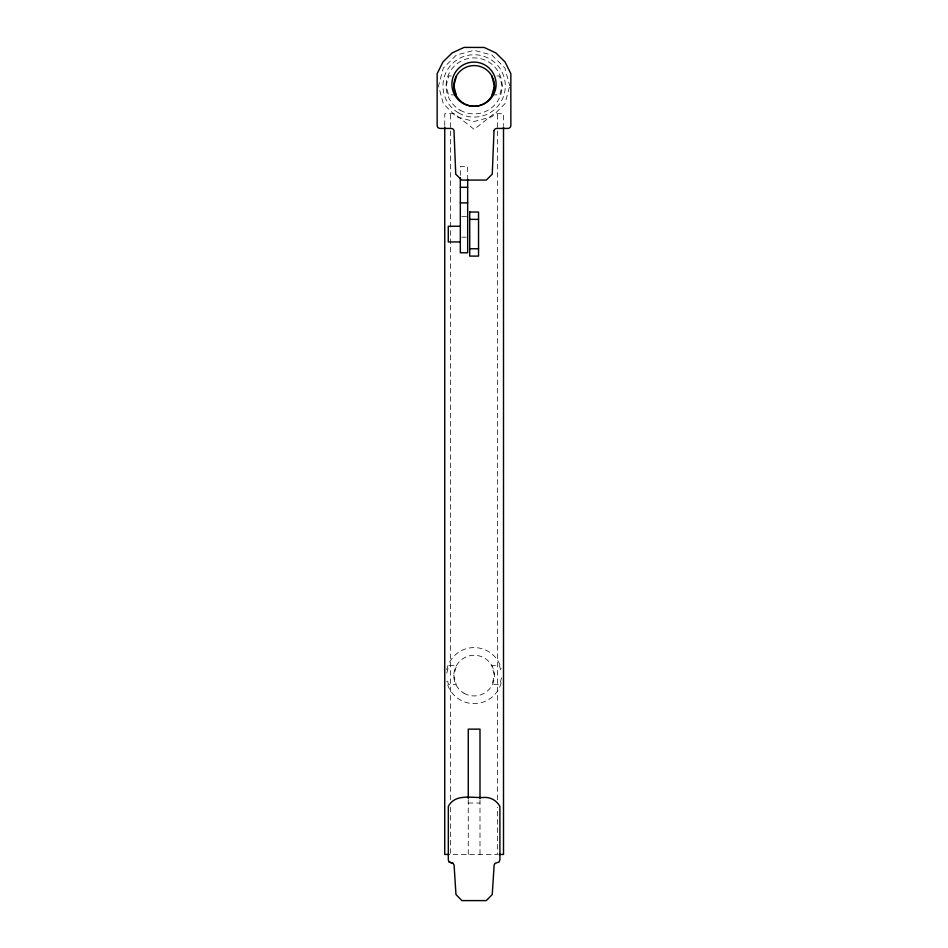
<?xml version="1.0" encoding="UTF-8"?>
<svg xmlns="http://www.w3.org/2000/svg" width="948" height="948" viewBox="0 0 948 948"><rect width="100%" height="100%" fill="white"/><g stroke="black" fill="none" stroke-linecap="round" stroke-linejoin="round"><path stroke-width="0.71" stroke-dasharray="4.74 3.56" d="M444.754 125.539L444.754 113.713L454.305 113.713L474.13 129.366L493.967 113.713L503.518 113.713L503.518 125.539M450.62 807.127L450.62 854.444L497.629 854.444L497.629 807.127M450.62 799.733L450.632 113.713M460.325 175.344L460.325 166.54L467.672 166.54L467.672 178.271M497.629 799.733L497.641 113.713M509.372 87.275L504.964 103.711L491.929 116.734L474.13 121.51L456.332 116.734L443.297 103.711L438.533 85.913L443.297 68.102L456.332 55.079L474.13 50.303L491.929 55.079L504.964 68.102L509.74 85.913M446.781 673.116L448.783 665.65L456.474 665.65L453.808 675.604L456.201 684.563L448.523 684.563L446.709 677.82M501.539 677.82L499.738 684.563L492.048 684.563L494.453 675.604L491.787 665.65L499.478 665.65L501.137 671.883M451.343 75.959L448.783 75.959L446.117 85.913L448.511 94.871L454.921 94.871M496.906 75.959L499.466 75.959L502.132 85.913L499.738 94.871L493.327 94.871M461.795 216.405L467.672 216.405M461.795 237.178L466.203 237.178M468.253 803.027L479.996 803.027M479.996 799.745L479.996 854.444M468.253 799.745L468.253 854.444M501.184 682.856A28.013 28.013 0 0 1 446.721 681.399M446.721 669.809A28.013 28.013 0 0 1 501.184 668.352M460.124 110.169A28.013 28.013 0 0 0 502.132 85.913A28.013 28.013 0 0 0 460.124 61.644A28.013 28.013 0 0 0 460.124 110.169M458.548 112.907A31.177 31.177 0 0 0 505.308 85.913A31.177 31.177 0 0 0 458.548 58.906A31.177 31.177 0 0 0 458.548 112.907M463.963 693.201A20.323 20.323 0 0 0 494.453 675.604A20.323 20.323 0 0 0 463.963 657.995A20.323 20.323 0 0 0 463.963 693.201"/><path stroke-width="1.42" d="M444.754 127.02L444.742 854.444L449.151 854.444M460.325 177.62L460.325 252.761L467.672 252.761L467.672 179.006M503.518 127.02L503.507 854.444L499.098 854.444M456.462 75.959L453.796 85.913L456.201 94.871M492.048 94.871L494.453 85.913L491.787 75.959M460.325 187.313L467.672 187.313M460.325 202.896L467.672 202.896M469.722 219.367L478.539 219.379M460.325 226.264L448.274 226.264L448.274 241.941L460.325 241.941M469.722 248.755L478.539 248.755M453.132 863.332L449.186 862.028L448.321 859.895L448.321 806.44C455.431 792.801 473.04 798.536 485.163 797.398C491.443 797.481 496.906 800.965 499.904 806.44L499.904 859.895L499.039 862.028L495.081 863.332L494.121 865.097L492.249 894.533L486.312 900.6L461.901 900.6L455.964 894.533L454.092 865.097L453.132 863.332L449.186 862.028M479.996 798.417L479.996 729.13L468.253 729.13L468.253 798.417M469.722 212.032L469.722 256.102L478.539 256.102L478.539 212.032L469.722 212.032M494.015 130.575L492.261 174.136L486.324 180.073L461.676 180.073L455.739 174.136L453.985 130.575A2.951 2.951 0 0 0 451.153 128.43L440.097 128.43A2.951 2.951 0 0 1 437.147 125.492L437.147 73.719L442.965 61.916L452.172 52.91L464.093 47.4L484.155 47.459L495.828 52.91L505.035 61.916L510.854 73.719L510.854 125.492A2.951 2.951 0 0 1 507.903 128.43L496.847 128.43A2.951 2.951 0 0 0 494.015 130.575M463.963 103.51A20.323 20.323 0 0 0 494.453 85.913A20.323 20.323 0 0 0 463.963 68.303A20.323 20.323 0 0 0 463.963 103.51M454.85 95.262A22.112 22.112 0 0 0 493.15 95.262A22.112 22.112 0 0 0 474 62.094A22.112 22.112 0 0 0 454.85 95.262"/></g></svg>
